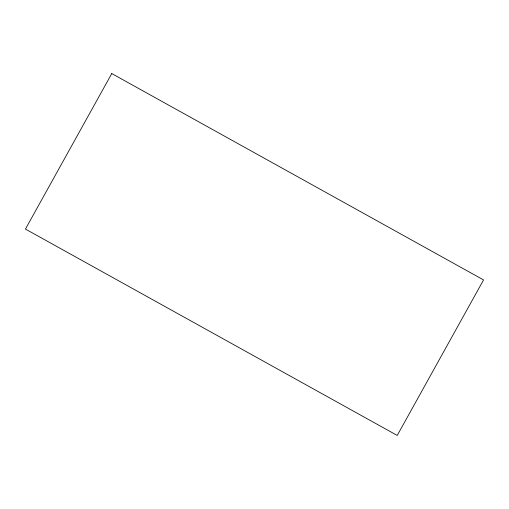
<?xml version="1.0" encoding="UTF-8"?>
<svg xmlns="http://www.w3.org/2000/svg" width="509" height="509" viewBox="0 0 509 509"><rect width="100%" height="100%" fill="white"/><g stroke="black" fill="none" stroke-linecap="round" stroke-linejoin="round"><path stroke-width="0.76" d="M111.77 73.563L25.45 229.075L397.23 435.437L483.55 279.931L111.77 73.563"/></g></svg>
